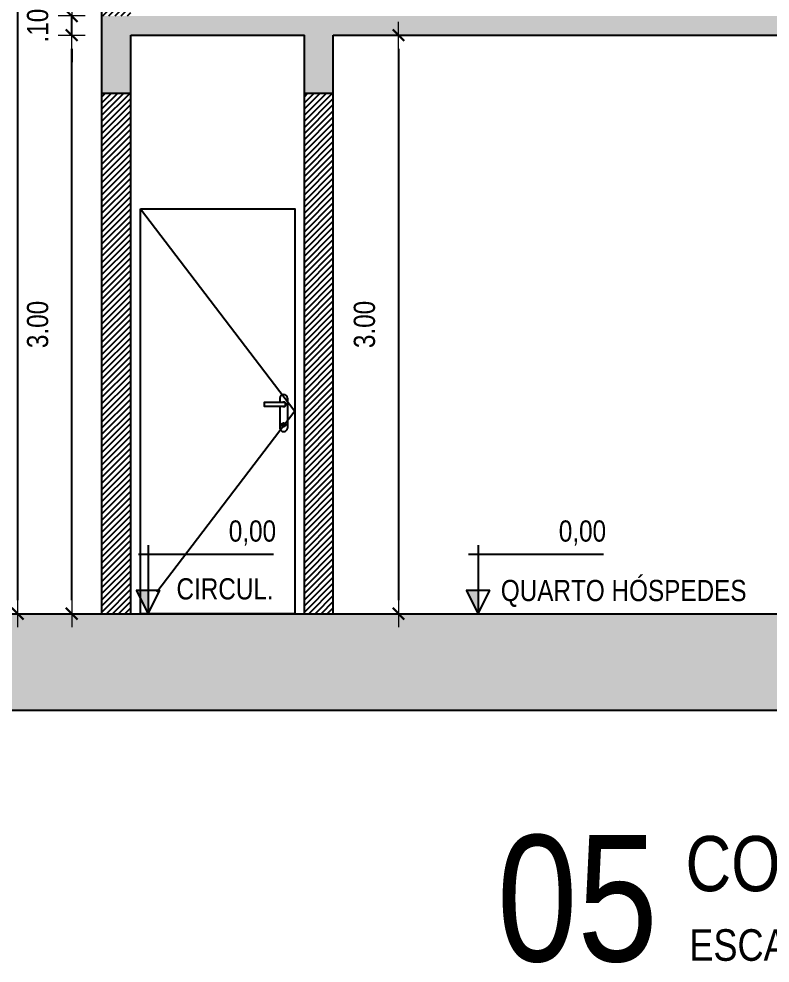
# Model space of a CAD drawing. Header units: millimetres. Extents: x -178 to 521, y -135 to 750.
# Drawn here: x -82.736 to -78.841, y 724.831 to 729.728 of the extents above; entities that cross this region are included whole.
import ezdxf
from ezdxf.enums import TextEntityAlignment as Align

# ---------------------------------------------------------------- set-up
doc = ezdxf.new("R2010")
doc.units = ezdxf.units.MM
doc.header["$LTSCALE"] = 20
doc.header["$MEASUREMENT"] = 0
doc.header["$PDSIZE"] = -5
doc.linetypes.add('CONTINU', pattern=[0])
doc.linetypes.add('HIDDEN2', pattern=[0.1875, 0.125, -0.0625])
doc.layers.get('0').update_dxf_attribs({"linetype": 'CONTINUOUS'})
doc.layers.get('Defpoints').update_dxf_attribs({"linetype": 'CONTINUOUS'})
for name, color, linetype in [('COTAS', 7, 'CONTINUOUS'), ('E-hatch', 8, 'CONTINUOUS'), ('E-txt-g', 3, 'CONTINUOUS'), ('E-TXT-Y', 2, 'CONTINUOUS')]:
    doc.layers.add(name, color=color, linetype=linetype)
for name, color, linetype, lineweight in [('E-Pen-C', 4, 'CONTINUOUS', 15), ('E-Pen-G', 3, 'CONTINUOUS', 30), ('E-Txt-W', 7, 'CONTINUOUS', 20)]:
    doc.layers.add(name, color=color, linetype=linetype, lineweight=lineweight)
doc.styles.add('F2', font='ARIALN.TTF')
doc.styles.add('REG60', font='romans.shx', dxfattribs={"width": 0.8, "height": 0.15})
doc.styles.add('REG80', font='romans.shx', dxfattribs={"width": 0.8, "height": 0.2})
doc.dimstyles.new('DIMENSION-1', dxfattribs={"dimtxt": 0.11, "dimasz": 0.07, "dimexe": 1, "dimexo": 0, "dimgap": 0.12, "dimtad": 1, "dimzin": 7, "dimdsep": 46, "dimtxsty": 'F2', "dimblk1": 'TRACO', "dimblk2": 'TRACO', "dimsah": 1, "dimcen": 1, "dimse1": 1, "dimse2": 1, "dimclrd": 256, "dimclre": 256, "dimclrt": 6, "dimadec": 0, "dimazin": 0, "dimtfac": 1, "dimtix": 1, "dimtmove": 2, "dimatfit": 3, "dimldrblk": 'TRACO', "dimfxl": 1, "dimtolj": 1, "dimtzin": 0, "dimarcsym": 0})

# ---------------------------------------------------------------- blocks, each defined once
blk = doc.blocks.new('TXT-AMB75')
at = {"layer": 'E-txt-g', "style": 'REG80', "width": 0.8, "flags": 8}
blk.add_attdef('TXT', text='', height=0.2, dxfattribs=at).set_placement((0.0055, 0.2964), align=Align.CENTER)
at = {"layer": 'E-Txt-W', "style": 'REG60', "width": 0.8, "flags": 8}
blk.add_attdef('TXT', text='', height=0.15, dxfattribs=at).set_placement((0.0055, 0.0271), align=Align.CENTER)
blk = doc.blocks.new('TRACO')
at = {"layer": 'E-Pen-C'}
for p, q in [((0, 1), (0, -1)), ((-1, 0), (1, 0))]:
    blk.add_line(p, q, dxfattribs=at)
at = {"layer": 'E-Pen-G'}
blk.add_line((-0.424, -0.424), (0.424, 0.424), dxfattribs=at)
blk = doc.blocks.new('*D468')
at = {"linetype": 'Continuous', "lineweight": -2}
blk.add_line((-82.4618, 726.7132), (-82.4618, 729.5732), dxfattribs=at)
at = {"layer": 'Defpoints', "color": 0, "linetype": 'Continuous'}
for p in [(-82.4618, 729.6432), (-82.1554, 729.6432), (-82.3054, 726.6432)]:
    blk.add_point(p, dxfattribs=at)
at = {"linetype": 'Continuous', "lineweight": -2, "xscale": 0.07, "yscale": 0.07, "zscale": 0.07}
for p, rotation in [((-82.4618, 729.6432), 90), ((-82.4618, 726.6432), 270)]:
    blk.add_blockref('TRACO', p, dxfattribs=dict(at, rotation=rotation))
at = {"color": 6, "linetype": 'Continuous', "insert": (-82.638, 728.1432), "char_height": 0.11, "attachment_point": 5, "rotation": 90, "style": 'F2'}
blk.add_mtext('\\A1;3.00', dxfattribs=at)
blk = doc.blocks.new('*D469')
at = {"linetype": 'Continuous', "lineweight": -2}
for p, q in [((-82.4618, 729.8132), (-82.4618, 729.8832)), ((-82.4618, 729.6432), (-82.4618, 729.7432)), ((-82.4618, 729.5732), (-82.4618, 729.5032))]:
    blk.add_line(p, q, dxfattribs=at)
at = {"layer": 'Defpoints', "color": 0, "linetype": 'Continuous'}
for p in [(-82.4618, 729.7432), (-82.3054, 729.7432), (-82.1554, 729.6432)]:
    blk.add_point(p, dxfattribs=at)
at = {"linetype": 'Continuous', "lineweight": -2, "xscale": 0.07, "yscale": 0.07, "zscale": 0.07}
for p, rotation in [((-82.4618, 729.7432), 270), ((-82.4618, 729.6432), 90)]:
    blk.add_blockref('TRACO', p, dxfattribs=dict(at, rotation=rotation))
at = {"color": 6, "linetype": 'Continuous', "insert": (-82.638, 729.6932), "char_height": 0.11, "attachment_point": 5, "rotation": 90, "style": 'F2'}
blk.add_mtext('\\A1;.10', dxfattribs=at)
blk = doc.blocks.new('*D470')
at = {"linetype": 'Continuous', "lineweight": -2}
blk.add_line((-82.4618, 729.8132), (-82.4618, 730.9732), dxfattribs=at)
at = {"layer": 'Defpoints', "color": 0, "linetype": 'Continuous'}
for p in [(-82.4618, 731.0432), (-82.3054, 731.0432), (-82.3054, 729.7432)]:
    blk.add_point(p, dxfattribs=at)
at = {"linetype": 'Continuous', "lineweight": -2, "xscale": 0.07, "yscale": 0.07, "zscale": 0.07}
for p, rotation in [((-82.4618, 731.0432), 90), ((-82.4618, 729.7432), 270)]:
    blk.add_blockref('TRACO', p, dxfattribs=dict(at, rotation=rotation))
at = {"color": 6, "linetype": 'Continuous', "insert": (-82.638, 730.3932), "char_height": 0.11, "attachment_point": 5, "rotation": 90, "style": 'F2'}
blk.add_mtext('\\A1;1.30', dxfattribs=at)
blk = doc.blocks.new('*D471')
at = {"linetype": 'Continuous', "lineweight": -2}
blk.add_line((-82.7421, 730.9732), (-82.7421, 726.7132), dxfattribs=at)
at = {"layer": 'Defpoints', "color": 0, "linetype": 'Continuous'}
for p in [(-82.3054, 731.0432), (-82.7421, 726.6432), (-82.3054, 726.6432)]:
    blk.add_point(p, dxfattribs=at)
at = {"linetype": 'Continuous', "lineweight": -2, "xscale": 0.07, "yscale": 0.07, "zscale": 0.07}
for p, rotation in [((-82.7421, 731.0432), 90), ((-82.7421, 726.6432), 270)]:
    blk.add_blockref('TRACO', p, dxfattribs=dict(at, rotation=rotation))
at = {"color": 6, "linetype": 'Continuous', "insert": (-82.9183, 728.8432), "char_height": 0.11, "attachment_point": 5, "rotation": 90, "style": 'F2'}
blk.add_mtext('\\A1;4.40', dxfattribs=at)
blk = doc.blocks.new('*D472')
at = {"linetype": 'Continuous', "lineweight": -2}
blk.add_line((-80.7673, 729.5732), (-80.7673, 726.7132), dxfattribs=at)
at = {"layer": 'Defpoints', "color": 0, "linetype": 'Continuous'}
for p in [(-81.1054, 729.6432), (-81.1054, 726.6432), (-80.7673, 726.6432)]:
    blk.add_point(p, dxfattribs=at)
at = {"linetype": 'Continuous', "lineweight": -2, "xscale": 0.07, "yscale": 0.07, "zscale": 0.07}
for p, rotation in [((-80.7673, 729.6432), 90), ((-80.7673, 726.6432), 270)]:
    blk.add_blockref('TRACO', p, dxfattribs=dict(at, rotation=rotation))
at = {"color": 6, "linetype": 'Continuous', "insert": (-80.9435, 728.1432), "char_height": 0.11, "attachment_point": 5, "rotation": 90, "style": 'F2'}
blk.add_mtext('\\A1;3.00', dxfattribs=at)
blk = doc.blocks.new('IND_DES')
at = {"layer": 'E-Txt-W', "color": 7}
blk.add_line((0.0269, -0.2428), (0.1984, -0.2428), dxfattribs=at)
at = {"layer": 'E-txt-g', "color": 7, "style": 'F2'}
for s, p in [('ESCALA', (-0.4463, -0.2864)), ('1', (0.2426, -0.2864)), (':', (0.3988, -0.2706))]:
    blk.add_text(s, height=0.1, dxfattribs=at).set_placement(p)
blk.add_attdef('ESCALA', (0.4897, -0.2812), '', height=0.1, dxfattribs=at)
at = {"layer": 'E-Txt-W', "color": 6, "style": 'F2'}
blk.add_attdef('00', text='', height=0.4, dxfattribs=at).set_placement((-0.7083, -0.2881), align=Align.CENTER)
at = {"layer": 'E-TXT-Y', "color": 7, "style": 'F2'}
for tag, p in [('PROJETO', (-0.4563, 0.1829)), ('DESENHO', (-0.4582, -0.0658))]:
    blk.add_attdef(tag, p, '', height=0.175, dxfattribs=at)

msp = doc.modelspace()

# ---------------------------------------------------------------- hatches: boundary and pattern name
at = {"layer": 'COTAS', "linetype": 'CONTINU'}
h = msp.add_hatch(dxfattribs=at)
h.set_pattern_fill('ANSI38', color=8, scale=0.25, style=0)
h.set_pattern_definition([(45, (-81.168553, 19.820703), (-0.0220970869, 0.0220970869), []), (135, (-81.168553, 19.820703), (-0.0662912607, 0.0220970869), [0.078125, -0.046875])])
h.paths.add_polyline_path([(-75.0155, 726.1432), (-75.0155, 726.5432), (-76.3554, 726.5432), (-76.3554, 726.5932), (-76.9554, 726.5932), (-76.9554, 726.6432), (-82.7942, 726.6432), (-82.7942, 726.1432)])
at = {"layer": 'E-hatch'}
h = msp.add_hatch(dxfattribs=at)
h.set_pattern_fill('ANSI38', color=256, scale=0.18, style=0)
h.set_pattern_definition([(45, (-2.126806, -9.252268), (-0.0159099026, 0.0159099026), []), (135, (-2.126806, -9.252268), (-0.0477297077, 0.0159099026), [0.05625, -0.03375])])
h.paths.add_polyline_path([(-78.4554, 729.6432), (-78.4554, 729.3432), (-78.3054, 729.3432), (-78.3054, 729.6432), (-77.1054, 729.6432), (-77.1054, 729.3432), (-76.9554, 729.3432), (-76.9554, 729.7432), (-82.3054, 729.7432), (-82.3054, 729.3432), (-82.1554, 729.3432), (-82.1554, 729.6432), (-81.2554, 729.6432), (-81.2554, 729.3432), (-81.1054, 729.3432), (-81.1054, 729.6432)])
h.paths.add_polyline_path([(-78.3054, 730.5432), (-77.1054, 730.5432), (-77.1054, 730.2432), (-76.9554, 730.2432), (-76.9554, 730.6432), (-78.4554, 730.6432), (-78.4554, 730.2432), (-78.3054, 730.2432)])
h.paths.add_polyline_path([(-76.9554, 732.1432), (-76.9554, 732.1932), (-76.9054, 732.1932), (-76.9054, 732.2432), (-78.5054, 732.2432), (-78.5054, 732.1932), (-78.4554, 732.1932), (-78.4554, 732.1432)])
h = msp.add_hatch(dxfattribs=at)
h.set_pattern_fill('ANSI31', color=256, scale=0.18, style=0)
h.set_pattern_definition([(45, (-2.126806, -9.252268), (-0.0159099026, 0.0159099026), [])])
h.paths.add_polyline_path([(-81.1054, 729.3432), (-81.2554, 729.3432), (-81.2554, 726.6432), (-81.1054, 726.6432)])
h.paths.add_polyline_path([(-82.1554, 729.3432), (-82.3054, 729.3432), (-82.3054, 726.6432), (-82.1554, 726.6432)])
h.paths.add_polyline_path([(-82.1554, 731.0432), (-82.3054, 731.0432), (-82.3054, 729.7432), (-82.1554, 729.7432)])
h.paths.add_polyline_path([(-78.3054, 732.1432), (-78.4554, 732.1432), (-78.4554, 730.6432), (-78.1554, 730.6432), (-78.3054, 730.7932)])
h.paths.add_polyline_path([(-76.9554, 732.1432), (-77.1054, 732.1432), (-77.1054, 730.7932), (-77.2554, 730.6432), (-76.9554, 730.6432)])
h.paths.add_polyline_path([(-76.9554, 730.2432), (-77.1054, 730.2432), (-77.1054, 729.7432), (-76.9554, 729.7432)])
h.paths.add_polyline_path([(-78.3054, 730.2432), (-78.4554, 730.2432), (-78.4554, 729.7432), (-78.3054, 729.7432)])
h.paths.add_polyline_path([(-78.4554, 730.0462), (-78.7554, 730.0462), (-78.7554, 730.1882), (-78.9054, 730.2189), (-78.9054, 729.952), (-78.4554, 729.952)])
h.paths.add_polyline_path([(-78.3054, 729.3432), (-78.4554, 729.3432), (-78.4554, 726.6432), (-78.3054, 726.6432)])
h.paths.add_polyline_path([(-76.9554, 729.3432), (-77.1054, 729.3432), (-77.1054, 729.1432), (-76.9554, 729.1432)])
h.paths.add_polyline_path([(-76.9554, 728.6432), (-77.1054, 728.6432), (-77.1054, 727.4363), (-77.1054, 727.4363), (-77.1054, 727.3868), (-77.1054, 726.6432), (-76.9554, 726.6432)])
h.paths.add_polyline_path([(-75.3054, 729.5432), (-75.5054, 729.5432), (-75.5054, 729.4932), (-75.4554, 729.4932), (-75.4554, 726.5432), (-75.3054, 726.5432)])

# ---------------------------------------------------------------- linework, layer by layer
at = {"color": 5, "linetype": 'Continuous'}
for p, q in [((-82.3054, 726.6432), (-82.3054, 731.0432)), ((-82.1554, 726.6432), (-82.1554, 729.6432)), ((-82.1554, 729.6432), (-81.2554, 729.6432)), ((-81.2554, 726.6432), (-81.2554, 729.6432)), ((-81.1054, 726.6432), (-81.1054, 729.6432)), ((-81.1054, 729.6432), (-78.4554, 729.6432)), ((-82.3054, 729.3432), (-82.1554, 729.3432)), ((-81.2554, 729.3432), (-81.1054, 729.3432))]:
    msp.add_line(p, q, dxfattribs=at)
at = {"color": 8}
for p, q in [((-81.383, 727.7615), (-81.383, 727.739)), ((-81.343, 727.7615), (-81.343, 727.6052)), ((-81.383, 727.719), (-81.383, 727.6052)), ((-81.353, 727.6224), (-81.373, 727.6224)), ((-81.363, 727.6124), (-81.363, 727.6324))]:
    msp.add_line(p, q, dxfattribs=at)
for p, q in [((-82.0659, 726.9982), (-82.0659, 726.6432)), ((-80.3548, 726.9982), (-80.3548, 726.6432)), ((-82.1155, 726.9522), (-81.4163, 726.9522)), ((-80.4044, 726.9522), (-79.7052, 726.9522)), ((-82.1269, 726.7651), (-82.0659, 726.6432)), ((-82.1269, 726.7651), (-82.005, 726.7651)), ((-82.0659, 726.6432), (-82.005, 726.7651)), ((-80.4158, 726.7651), (-80.3548, 726.6432)), ((-80.4158, 726.7651), (-80.2939, 726.7651)), ((-80.3548, 726.6432), (-80.2939, 726.7651))]:
    msp.add_line(p, q)
at = {"color": 1, "linetype": 'Continuous'}
msp.add_line((-82.7942, 726.6432), (-76.9554, 726.6432), dxfattribs=at)
at = {"color": 8, "linetype": 'Continuous'}
msp.add_lwpolyline([(-82.1054, 728.7432), (-81.3054, 728.7432), (-81.3054, 726.6432), (-82.1054, 726.6432)], close=True, dxfattribs=at)
at = {"color": 8, "linetype": 'HIDDEN2', "flags": 128}
msp.add_lwpolyline([(-82.1054, 728.7432), (-81.3054, 727.6932), (-82.1054, 726.6432)], dxfattribs=at)
at = {"color": 8}
msp.add_lwpolyline([(-81.363, 727.739), (-81.463, 727.739), (-81.463, 727.719), (-81.363, 727.719, 1)], format="xyb", close=True, dxfattribs=at)
msp.add_circle((-81.363, 727.6224), 0.01, dxfattribs=at)
for centre, radius, start, end in [((-81.363, 727.7593), 0.0201, 6.4232, 173.5768), ((-81.363, 727.729), 0.012, 236.4427, 123.5573), ((-81.363, 727.6075), 0.0201, 186.4232, 353.5768)]:
    msp.add_arc(centre, radius, start, end, dxfattribs=at)
for points in [[(-82.1269, 726.7651), (-82.0659, 726.7651), (-82.0659, 726.6432)], [(-80.4158, 726.7651), (-80.3548, 726.7651), (-80.3548, 726.6432)]]:
    msp.add_solid(points)
at = {"layer": 'COTAS', "color": 8, "linetype": 'CONTINU'}
msp.add_line((-82.7942, 726.1432), (-75.0155, 726.1432), dxfattribs=at)

# ---------------------------------------------------------------- block references
ref = msp.add_blockref('TXT-AMB75', (-81.5287, 726.8008), dxfattribs=dict(xscale=0.7290000000000001, yscale=0.7290000000000001, zscale=0.7290000000000001))
ref.add_attrib('TXT', '0,00', dxfattribs={"layer": 'E-txt-g', "color": 2, "height": 0.11, "style": 'F2'}).set_placement((-81.5247, 727.0169), align=Align.CENTER)
ref = msp.add_blockref('TXT-AMB75', (-79.8176, 726.8008), dxfattribs=dict(xscale=0.7290000000000001, yscale=0.7290000000000001, zscale=0.7290000000000001))
ref.add_attrib('TXT', '0,00', dxfattribs={"layer": 'E-txt-g', "color": 2, "height": 0.11, "style": 'F2'}).set_placement((-79.8136, 727.0169), align=Align.CENTER)
ref = msp.add_blockref('TXT-AMB75', (-81.6706, 726.5008), dxfattribs=dict(xscale=0.7290000000000001, yscale=0.7290000000000001, zscale=0.7290000000000001))
ref.add_attrib('TXT', 'CIRCUL.', dxfattribs={"layer": 'E-txt-g', "color": 2, "height": 0.11, "style": 'F2'}).set_placement((-81.6666, 726.7169), align=Align.CENTER)
ref = msp.add_blockref('TXT-AMB75', (-79.6038, 726.4923), dxfattribs=dict(xscale=0.7290000000000001, yscale=0.7290000000000001, zscale=0.7290000000000001))
ref.add_attrib('TXT', 'QUARTO HÓSPEDES', dxfattribs={"layer": 'E-txt-g', "color": 2, "height": 0.11, "style": 'F2'}).set_placement((-79.5998, 726.7084), align=Align.CENTER)
ref = msp.add_blockref('IND_DES', (-78.5293, 725.3115), dxfattribs=dict(xscale=1.636240131907927, yscale=1.636240131907927, zscale=1.636240131907927))
ref.add_attrib('00', '05', dxfattribs={"layer": 'E-Txt-W', "height": 0.6545, "style": 'F2'}).set_placement((-79.8399, 724.8401), align=Align.CENTER)
ref.add_attrib('DESENHO', 'CORTE TRANSVERSAL A-A', (-79.2791, 725.2038), dxfattribs={"layer": 'E-TXT-Y', "color": 2, "height": 0.286342, "style": 'F2'})
ref.add_attrib('ESCALA', '75', (-77.728, 724.8513), dxfattribs={"layer": 'E-txt-g', "color": 7, "height": 0.16362, "style": 'F2'})

# ---------------------------------------------------------------- dimensions: what is measured, and where the dimension line sits
at = {"color": 8, "linetype": 'Continuous'}
for base, p1, p2, picture, middle in [((-82.7421, 726.6432), (-82.3054, 731.0432), (-82.3054, 726.6432), '*D471', (-82.9183, 728.8432)), ((-82.4618, 731.0432), (-82.3054, 729.7432), (-82.3054, 731.0432), '*D470', (-82.638, 730.3932)), ((-82.4618, 729.7432), (-82.1554, 729.6432), (-82.3054, 729.7432), '*D469', (-82.638, 729.6932)), ((-82.4618, 729.6432), (-82.3054, 726.6432), (-82.1554, 729.6432), '*D468', (-82.638, 728.1432)), ((-80.7673, 726.6432), (-81.1054, 729.6432), (-81.1054, 726.6432), '*D472', (-80.9435, 728.1432))]:
    dim = msp.add_linear_dim(base=base, p1=p1, p2=p2, angle=90, dimstyle='DIMENSION-1', override={"dimfxl": 0.15}, dxfattribs=at)
    dim.commit()
    dim.dimension.update_dxf_attribs({"geometry": picture, "text_midpoint": middle})

doc.saveas('drawing.dxf')
